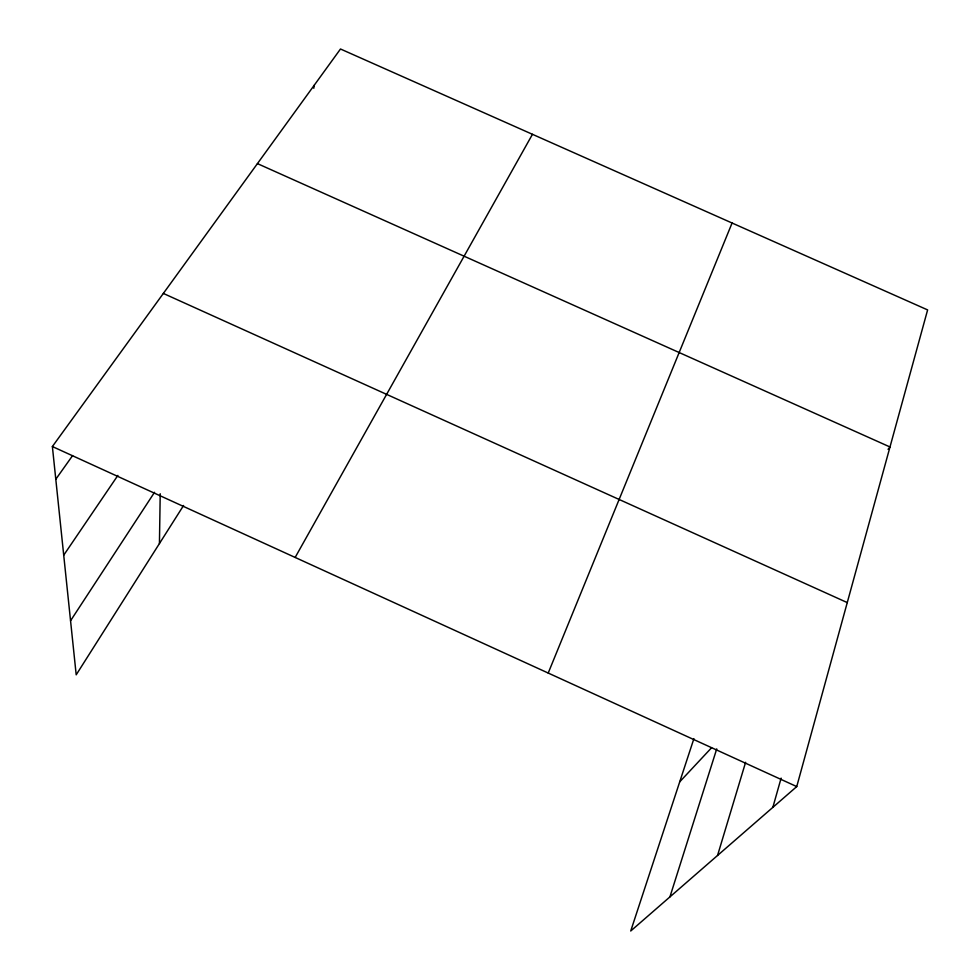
<?xml version="1.0" encoding="UTF-8"?>
<svg xmlns="http://www.w3.org/2000/svg" width="980" height="980" viewBox="0 0 980 980"><rect width="100%" height="100%" fill="white"/><g stroke="black" fill="none" stroke-linecap="round" stroke-linejoin="round"><path stroke-width="1.47" d="M159.434 543.545L160.218 493.749M313.784 88.286L314.176 85.309M693.914 738.626L630.728 931L796.74 786.585L927.619 309.913L340.489 49L52.381 446.537L76.195 674.816L183.579 505.484M772.853 807.361L781.121 778.132M717.544 855.479L745.609 762.281M669.916 896.908L716.735 748.879M548.212 673.052L732.072 223.024M295.151 557.449L532.459 134.309M70.56 620.744L154.546 492.279M63.725 555.182L117.882 475.41M55.799 479.245L72.606 455.59M888.052 449.33L889.987 446.978L257.421 163.611M679.716 781.832L711.59 747.728M163.342 293.437L847.259 602.59M52.381 446.537L796.74 786.585"/></g></svg>
